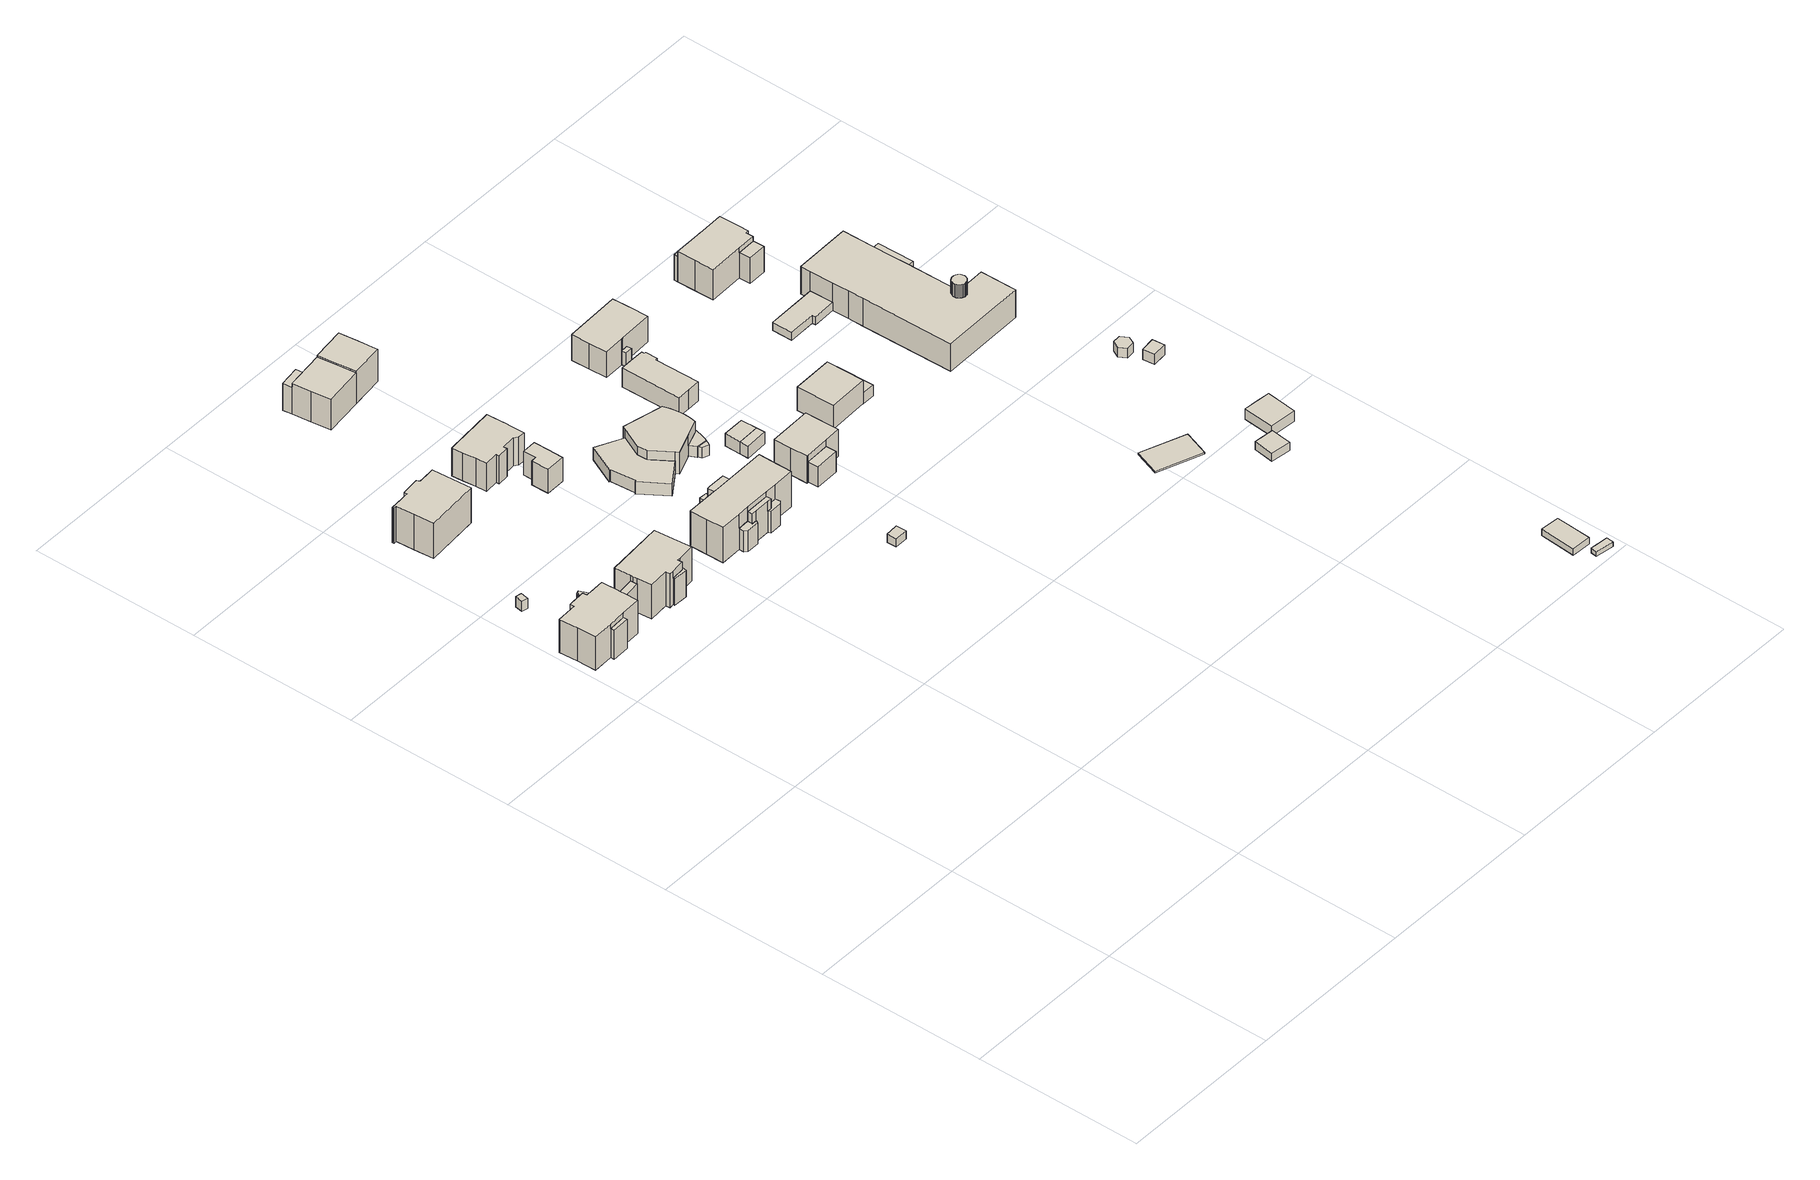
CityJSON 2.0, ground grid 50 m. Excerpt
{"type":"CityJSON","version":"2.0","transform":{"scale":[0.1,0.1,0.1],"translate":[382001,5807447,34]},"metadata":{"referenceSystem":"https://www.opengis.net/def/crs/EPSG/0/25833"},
"CityObjects":{
"building1":{"type":"Building","attributes":{"Gemeindeschluessel":"11000006","function":"31001_1120"},"address":[{"country":"Germany","locality":"Berlin","thoroughfareNumber":"5C","thoroughfareName":"Alt-Schönow"}],"children":["building1-1","building1-2","building1-3"]},
"building1-1":{"type":"BuildingPart","attributes":{"BezugspunktDach":"2200","measuredHeight":13.82,"storeysAboveGround":2},"parents":["building1"],"geometry":[{"type":"MultiSurface","lod":"1","boundaries":[[[0,1,2,3,4,5,6,7,8,9,10,11,12,13,14,15,16]],[[17,18,19,20,21,22,23,24,25,26,27,28,29,30,31,32,33]],[[17,33,16,15]],[[18,17,15,14]],[[19,18,14,13]],[[34,35,13,12]],[[20,19,36,37]],[[38,34,39,12,11]],[[21,20,37,40,38]],[[41,38,11,10]],[[22,21,40,42,43]],[[23,22,10,9]],[[24,23,9,8]],[[25,24,8,7]],[[26,25,7,6]],[[27,26,6,5]],[[28,27,5,4]],[[29,28,4,3]],[[44,45,46,3,2]],[[30,29,30,47]],[[31,30,2,1]],[[32,31,1,0]],[[33,32,0,16]],[[37,36,35,34]],[[39,34,38,40,37]],[[43,42,40,38,41]],[[47,30,29,46,45,44]]]}]},
"building1-2":{"type":"BuildingPart","attributes":{"BezugspunktDach":"2200","measuredHeight":9.38,"storeysAboveGround":2},"parents":["building1"],"geometry":[{"type":"MultiSurface","lod":"1","boundaries":[[[48,49,45,44]],[[29,50,51,30]],[[50,29,45,49]],[[51,50,49,48]],[[30,51,48,44]],[[30,52,44,45,29]]]}]},
"building1-3":{"type":"BuildingPart","attributes":{"BezugspunktDach":"2200","measuredHeight":3,"storeysAboveGround":2},"parents":["building1"],"geometry":[{"type":"Solid","lod":"1","boundaries":[[[[34,38,41,53,54,55,35]],[[56,57,58,42,40,37,36]],[[56,36,35,55]],[[57,56,55,54]],[[58,57,54,53]],[[42,58,53,41]],[[40,42,41,38]],[[37,40,38,34]],[[37,34,35,36]]]]}]},
"building2":{"type":"Building","attributes":{"Gemeindeschluessel":"11000006","BezugspunktDach":"2200","function":"51009_1610","measuredHeight":3.37,"storeysAboveGround":0},"address":[{"country":"Germany","locality":"Berlin"}],"geometry":[{"type":"Solid","lod":"1","boundaries":[[[[59,60,61,62]],[[63,64,65,66]],[[63,66,62,61]],[[64,63,61,60]],[[65,64,60,59]],[[66,65,59,62]]]]}]},
"building3":{"type":"Building","attributes":{"Gemeindeschluessel":"11000006","BezugspunktDach":"2200","function":"51009_1610","measuredHeight":7.18,"storeysAboveGround":0},"address":[{"country":"Germany","locality":"Berlin"}],"geometry":[{"type":"Solid","lod":"1","boundaries":[[[[67,68,69,70,71,72]],[[73,74,75,76,77,78]],[[73,78,72,71]],[[74,73,71,70]],[[75,74,70,69]],[[76,75,69,68]],[[77,76,68,67]],[[78,77,67,72]]]]}]},
"building4":{"type":"Building","attributes":{"Gemeindeschluessel":"11000006","function":"31001_1120"},"address":[{"country":"Germany","locality":"Berlin","thoroughfareNumber":"5B","thoroughfareName":"Alt-Schönow"}],"children":["building4-1","building4-2","building4-3"]},
"building4-1":{"type":"BuildingPart","attributes":{"BezugspunktDach":"2200","measuredHeight":13.71,"storeysAboveGround":2},"parents":["building4"],"geometry":[{"type":"MultiSurface","lod":"1","boundaries":[[[79,80,81,82,83,84,85,86,87,88,89,90,91,92]],[[93,94,95,96,97,98,99,100,101,102,103,104,105,106]],[[93,106,92,91]],[[94,93,91,90]],[[95,94,90,89]],[[96,95,89,88]],[[107,108,88,87]],[[98,109,107,87,86]],[[110,109,86,85]],[[100,99,85,84]],[[101,100,84,83]],[[102,101,83,82]],[[103,102,82,81]],[[111,112,103,81,80]],[[113,111,104,80,79]],[[106,105,79,92]],[[97,96,108,107]],[[97,107,109,98]],[[99,98,109,110]],[[104,103,112,111]],[[105,104,111,113]]]}]},
"building4-2":{"type":"BuildingPart","attributes":{"BezugspunktDach":"2200","measuredHeight":9.28,"storeysAboveGround":2},"parents":["building4"],"geometry":[{"type":"MultiSurface","lod":"1","boundaries":[[[114,112,113,115]],[[105,103,27,25]],[[105,25,115,113]],[[27,103,112,114]],[[25,27,114,115]],[[104,111,112,103]],[[105,113,111,104]]]}]},
"building4-3":{"type":"BuildingPart","attributes":{"BezugspunktDach":"2200","measuredHeight":8.68,"storeysAboveGround":2},"parents":["building4"],"geometry":[{"type":"MultiSurface","lod":"1","boundaries":[[[116,117,108,107,109,110]],[[98,97,96,118,119,99]],[[97,98,109,98,97,107]],[[96,97,96,108]],[[118,96,108,117]],[[119,118,117,116]],[[99,119,116,110]],[[98,99,110,109]],[[107,108,96,97]]]}]},
"building5":{"type":"Building","attributes":{"Gemeindeschluessel":"11000006","function":"31001_1120"},"address":[{"country":"Germany","locality":"Berlin","thoroughfareNumber":"5A","thoroughfareName":"Alt-Schönow"}],"children":["building5-1","building5-2"]},
"building5-1":{"type":"BuildingPart","attributes":{"BezugspunktDach":"2200","measuredHeight":13.86,"storeysAboveGround":2},"parents":["building5"],"geometry":[{"type":"MultiSurface","lod":"1","boundaries":[[[120,121,122,123,124,125,126,127,128,129,130,131,132,133]],[[134,135,136,137,138,139,140,141,142,143,144,145,146,147]],[[134,147,133,132]],[[135,134,132,131]],[[136,135,131,130]],[[148,149,130,129]],[[137,136,150,151]],[[138,137,129,128]],[[139,138,128,127]],[[140,139,127,126]],[[141,140,126,125]],[[142,141,125,124]],[[143,142,124,123]],[[144,143,123,122]],[[145,144,122,121]],[[146,145,121,120]],[[147,146,120,133]],[[151,150,149,148]]]}]},
"building5-2":{"type":"BuildingPart","attributes":{"BezugspunktDach":"2200","measuredHeight":3,"storeysAboveGround":2},"parents":["building5"],"geometry":[{"type":"Solid","lod":"1","boundaries":[[[[148,152,153,154,149]],[[155,156,157,151,150]],[[155,150,149,154]],[[156,155,154,153]],[[157,156,153,152]],[[151,157,152,148]],[[151,148,149,150]]]]}]},
"building6":{"type":"Building","attributes":{"Gemeindeschluessel":"11000006","BezugspunktDach":"2200","function":"51009_1610","measuredHeight":6.73,"storeysAboveGround":0},"address":[{"country":"Germany","locality":"Berlin"}],"geometry":[{"type":"Solid","lod":"1","boundaries":[[[[158,159,160,161,162,163]],[[164,165,166,167,168,169]],[[164,169,163,162]],[[165,164,162,161]],[[166,165,161,160]],[[167,166,160,159]],[[168,167,159,158]],[[169,168,158,163]]]]}]},
"building7":{"type":"Building","attributes":{"Gemeindeschluessel":"11000006","BezugspunktDach":"2200","function":"31001_1120","measuredHeight":10.72,"storeysAboveGround":2},"address":[{"country":"Germany","locality":"Berlin","thoroughfareNumber":"5","thoroughfareName":"Alt-Schönow"}],"geometry":[{"type":"Solid","lod":"1","boundaries":[[[[170,171,172,173,174,175,176,177,178,179,180,181,182,183,184]],[[185,186,187,188,189,190,191,192,193,194,195,196,197,198,199]],[[185,199,184,183]],[[186,185,183,182]],[[187,186,182,181]],[[188,187,181,180]],[[189,188,180,179]],[[190,189,179,178]],[[191,190,178,177]],[[192,191,177,176]],[[193,192,176,175]],[[194,193,175,174]],[[195,194,174,173]],[[196,195,173,172]],[[197,196,172,171]],[[198,197,171,170]],[[199,198,170,184]]]]}]},
"building8":{"type":"Building","attributes":{"Gemeindeschluessel":"11000006","function":"31001_1120"},"address":[{"country":"Germany","locality":"Berlin","thoroughfareNumber":"5 (2)","thoroughfareName":"Alt-Schönow"}],"children":["building8-1","building8-2"]},
"building8-1":{"type":"BuildingPart","attributes":{"BezugspunktDach":"2200","measuredHeight":7.73,"storeysAboveGround":2},"parents":["building8"],"geometry":[{"type":"Solid","lod":"1","boundaries":[[[[200,201,202,203,204,205,206]],[[207,208,209,210,211,212,213]],[[207,213,206,205]],[[208,207,205,204]],[[209,208,204,203]],[[210,209,203,202]],[[211,210,202,201]],[[212,211,201,200]],[[213,212,200,206]]]]}]},
"building8-2":{"type":"BuildingPart","attributes":{"BezugspunktDach":"2200","measuredHeight":3.5,"storeysAboveGround":2},"parents":["building8"],"geometry":[{"type":"Solid","lod":"1","boundaries":[[[[214,215,216,217]],[[218,219,220,221]],[[218,221,217,216]],[[219,218,216,215]],[[220,219,215,214]],[[221,220,214,217]]]]}]},
"building9":{"type":"Building","attributes":{"Gemeindeschluessel":"11000006","function":"31001_1010"},"address":[{"country":"Germany","locality":"Berlin","thoroughfareNumber":"6","thoroughfareName":"Alt-Schönow"}],"children":["building9-1","building9-2"]},
"building9-1":{"type":"BuildingPart","attributes":{"BezugspunktDach":"2200","measuredHeight":11.41,"storeysAboveGround":2},"parents":["building9"],"geometry":[{"type":"Solid","lod":"1","boundaries":[[[[222,223,224,225,226,227]],[[228,229,230,231,232,233]],[[228,233,227,226],[234,235,236,233]],[[229,228,226,225]],[[230,229,225,224]],[[231,230,224,223]],[[232,231,223,222]],[[233,232,222,227]],[[235,234,233,236]]]]}]},
"building9-2":{"type":"BuildingPart","attributes":{"BezugspunktDach":"2200","measuredHeight":8.69,"storeysAboveGround":2},"parents":["building9"],"geometry":[{"type":"MultiSurface","lod":"1","boundaries":[[[236,235,237,238]],[[239,234,233,240]],[[239,240,238,237]],[[234,239,237,235]],[[240,233,236,238]],[[241,234,235,236,233]]]}]},
"building10":{"type":"Building","attributes":{"Gemeindeschluessel":"11000006","BezugspunktDach":"2200","function":"51009_1610","measuredHeight":3.58,"storeysAboveGround":0},"address":[{"country":"Germany","locality":"Berlin"}],"geometry":[{"type":"Solid","lod":"1","boundaries":[[[[242,243,244,245,246,247]],[[248,249,250,251,252,253]],[[248,253,247,246]],[[249,248,246,245]],[[250,249,245,244]],[[251,250,244,243]],[[252,251,243,242]],[[253,252,242,247]]]]}]},
"building11":{"type":"Building","attributes":{"Gemeindeschluessel":"11000006","function":"31001_1120"},"address":[{"country":"Germany","locality":"Berlin","thoroughfareNumber":"3A","thoroughfareName":"Alt-Schönow"}],"children":["building11-1","building11-2","building11-3","building11-4","building11-5"]},
"building11-1":{"type":"BuildingPart","attributes":{"BezugspunktDach":"2200","measuredHeight":12.72,"storeysAboveGround":2},"parents":["building11"],"geometry":[{"type":"MultiSurface","lod":"1","boundaries":[[[254,255,256,257,258,259,260,261,262,263,264,265,266]],[[267,268,269,270,271,272,273,274,275,276,277,278,279]],[[267,279,266,265]],[[268,267,265,264]],[[269,280,281,264,263]],[[270,269,263,262]],[[271,270,262,261]],[[272,271,261,260]],[[273,272,260,259]],[[282,283,259,258]],[[275,284,285,258,257]],[[276,275,257,256],[276,286,287,275]],[[277,276,256,255]],[[278,277,255,254]],[[279,278,254,266]],[[268,281,280,269]],[[274,273,283,282]],[[274,285,284,275]],[[286,276,275,287]]]}]},
"building11-2":{"type":"BuildingPart","attributes":{"BezugspunktDach":"2200","measuredHeight":9.96,"storeysAboveGround":2},"parents":["building11"],"geometry":[{"type":"MultiSurface","lod":"1","boundaries":[[[288,289,290,291,285,284]],[[274,292,293,294,295,275]],[[292,274,292,296,282,285,291]],[[297,296,298,291,290]],[[293,292,293,297]],[[294,293,290,289]],[[299,300,289,288]],[[287,299,288,284]],[[274,275,284,285]],[[282,296,292,274]],[[298,296,297,293,292]],[[295,294,300,299]],[[275,295,299,287]]]}]},
"building11-3":{"type":"BuildingPart","attributes":{"BezugspunktDach":"2200","measuredHeight":9.96,"storeysAboveGround":2},"parents":["building11"],"geometry":[{"type":"Solid","lod":"1","boundaries":[[[[281,280,301,302,303]],[[304,305,269,268,306]],[[304,306,303,302]],[[305,304,302,301]],[[269,305,301,280]],[[306,268,281,303]],[[269,280,281,268]]]]}]},
"building11-4":{"type":"BuildingPart","attributes":{"BezugspunktDach":"2200","measuredHeight":6.84,"storeysAboveGround":2},"parents":["building11"],"geometry":[{"type":"Solid","lod":"1","boundaries":[[[[307,308,309,300,299,287,286]],[[275,295,294,310,311,312,276]],[[310,294,300,309]],[[311,310,309,308]],[[312,311,308,307]],[[276,312,307,286]],[[275,276,286,287]],[[295,275,287,299]],[[295,299,300,294]]]]}]},
"building11-5":{"type":"BuildingPart","attributes":{"BezugspunktDach":"2200","measuredHeight":6.9,"storeysAboveGround":2},"parents":["building11"],"geometry":[{"type":"MultiSurface","lod":"1","boundaries":[[[313,314,315,283,282,296,297]],[[292,274,273,316,317,318,293]],[[316,273,283,315]],[[317,316,315,314]],[[318,317,314,313]],[[293,318,313,297]],[[292,293,297,296]],[[292,296,282,274]],[[273,274,319,282,283]]]}]},
"building12":{"type":"Building","attributes":{"Gemeindeschluessel":"11000006","BezugspunktDach":"2200","function":"31001_1010","measuredHeight":11.29,"storeysAboveGround":2},"address":[{"country":"Germany","locality":"Berlin","thoroughfareNumber":"4","thoroughfareName":"Alt-Schönow"}],"geometry":[{"type":"Solid","lod":"1","boundaries":[[[[320,321,322,323,324,325,326,327]],[[328,329,330,331,230,332,229,228]],[[328,228,327,326]],[[329,328,326,325]],[[330,329,325,324]],[[331,330,324,323]],[[230,331,323,322]],[[332,230,322,321]],[[229,332,321,320]],[[228,229,320,327]]]]}]},
"building13":{"type":"Building","attributes":{"Gemeindeschluessel":"11000006","BezugspunktDach":"2200","function":"31001_1000","measuredHeight":2.71,"storeysAboveGround":1},"address":[{"country":"Germany","locality":"Berlin","thoroughfareNumber":"1C (2)","thoroughfareName":"Alt-Schönow"}],"geometry":[{"type":"Solid","lod":"1","boundaries":[[[[333,334,335,336]],[[337,338,339,340]],[[337,340,336,335]],[[338,337,335,334]],[[339,338,334,333]],[[340,339,333,336]]]]}]},
"building14":{"type":"Building","attributes":{"Gemeindeschluessel":"11000006","function":"31001_2010"},"address":[{"country":"Germany","locality":"Berlin","thoroughfareNumber":"3","thoroughfareName":"Alt-Schönow"}],"children":["building14-1","building14-2","building14-3"]},
"building14-1":{"type":"BuildingPart","attributes":{"BezugspunktDach":"2200","measuredHeight":6.92,"storeysAboveGround":2},"parents":["building14"],"geometry":[{"type":"MultiSurface","lod":"1","boundaries":[[[341,342,343,344,345,346,347,348,349,350,351,352,353,354,355,356,357,358]],[[359,360,361,362,363,364,365,366,367,368,369,370,371,372,373,374,375,376]],[[377,378,379,380,359,376,358,357]],[[360,359,357,356]],[[361,360,356,355]],[[362,361,355,354]],[[363,362,354,353]],[[364,363,353,352]],[[365,364,352,351]],[[366,365,351,350]],[[367,366,350,349]],[[368,367,349,348]],[[369,368,348,347]],[[370,369,347,346]],[[381,382,346,345]],[[371,370,383,384]],[[385,381,384,386,372,371,345,344]],[[373,372,344,343]],[[374,373,343,342]],[[387,388,342,341]],[[375,374,389,390,391]],[[376,375,391,379,378,387,341,358]],[[380,379,378,377]],[[384,383,382,381]],[[386,384,381,385]],[[391,390,389,388,387]],[[387,378,379,391]]]}]},
"building14-2":{"type":"BuildingPart","attributes":{"BezugspunktDach":"2200","measuredHeight":4.03,"storeysAboveGround":2},"parents":["building14"],"geometry":[{"type":"MultiSurface","lod":"1","boundaries":[[[392,393,394,395,388,387,378,377,396,397]],[[398,380,379,391,390,399,400,401,402,403]],[[398,403,397,396]],[[380,398,396,377]],[[399,390,388,395]],[[400,399,395,394]],[[401,400,394,393]],[[402,401,393,392]],[[403,402,392,397]],[[380,377,378,379]],[[379,404,378,387,391]],[[391,405,387,388,390]]]}]},
"building14-3":{"type":"BuildingPart","attributes":{"BezugspunktDach":"2200","measuredHeight":3.54,"storeysAboveGround":2},"parents":["building14"],"geometry":[{"type":"MultiSurface","lod":"1","boundaries":[[[406,407,408,409,410,411,412,413,382,381,385]],[[384,383,414,415,416,417,418,419,420,421,386]],[[414,383,382,413]],[[415,414,413,412]],[[416,415,412,411]],[[417,416,411,410]],[[418,417,410,409]],[[419,418,409,408]],[[420,419,408,407]],[[421,420,407,406]],[[386,421,406,385]],[[384,386,422,385,381]],[[383,384,381,382]]]}]},
"building15":{"type":"Building","attributes":{"Gemeindeschluessel":"11000006","BezugspunktDach":"2200","function":"51009_1610","measuredHeight":3.47,"storeysAboveGround":0},"address":[{"country":"Germany","locality":"Berlin"}],"geometry":[{"type":"Solid","lod":"1","boundaries":[[[[423,424,425,426,427,428,429,407,406]],[[430,431,432,433,434,435,436,437,438]],[[430,438,406,407]],[[431,430,407,429]],[[432,431,429,428]],[[433,432,428,427]],[[434,433,427,426]],[[435,434,426,425]],[[436,435,425,424]],[[437,436,424,423]],[[438,437,423,406]]]]}]},
"building16":{"type":"Building","attributes":{"Gemeindeschluessel":"11000006","BezugspunktDach":"2200","function":"51009_1610","measuredHeight":8.11,"storeysAboveGround":0},"address":[{"country":"Germany","locality":"Berlin"}],"geometry":[{"type":"Solid","lod":"1","boundaries":[[[[439,440,441,442,443]],[[444,445,446,447,448]],[[444,448,443,442]],[[445,444,442,441]],[[446,445,441,440]],[[447,446,440,439]],[[448,447,439,443]]]]}]},
"building17":{"type":"Building","attributes":{"Gemeindeschluessel":"11000006","BezugspunktDach":"2200","function":"51009_1610","measuredHeight":3.95,"storeysAboveGround":0},"address":[{"country":"Germany","locality":"Berlin"}],"geometry":[{"type":"Solid","lod":"1","boundaries":[[[[449,450,451,452]],[[453,454,455,456]],[[453,456,452,451]],[[454,453,451,450]],[[455,454,450,449]],[[456,455,449,452]]]]}]},
"building18":{"type":"Building","attributes":{"Gemeindeschluessel":"11000006","BezugspunktDach":"2200","function":"31001_2463","measuredHeight":4.05,"storeysAboveGround":1},"address":[{"country":"Germany","locality":"Berlin","thoroughfareNumber":"1C (1)","thoroughfareName":"Alt-Schönow"}],"geometry":[{"type":"Solid","lod":"1","boundaries":[[[[450,457,458,451]],[[459,460,461,462]],[[459,462,451,458]],[[460,459,458,457]],[[461,460,457,450]],[[462,461,450,451]]]]}]},
"building19":{"type":"Building","attributes":{"Gemeindeschluessel":"11000006","BezugspunktDach":"2200","function":"31001_1010","measuredHeight":11.77,"storeysAboveGround":1},"address":[{"country":"Germany","locality":"Berlin","thoroughfareNumber":"1C","thoroughfareName":"Alt-Schönow"}],"geometry":[{"type":"Solid","lod":"1","boundaries":[[[[463,464,465,466,467,468,469,470,471]],[[472,473,474,475,476,477,478,479,480]],[[472,480,471,470]],[[473,472,470,469]],[[474,473,469,468]],[[475,474,468,467]],[[476,475,467,466]],[[477,476,466,465]],[[478,477,465,464]],[[479,478,464,463]],[[480,479,463,471]]]]}]},
"building20":{"type":"Building","attributes":{"Gemeindeschluessel":"11000006","BezugspunktDach":"2200","function":"31001_2460","measuredHeight":7.79,"storeysAboveGround":1},"address":[{"country":"Germany","locality":"Berlin","thoroughfareNumber":"1A (1)","thoroughfareName":"Alt-Schönow"}],"geometry":[{"type":"Solid","lod":"1","boundaries":[[[[481,482,483,484,485,486,487,488,489,490]],[[491,492,493,494,495,496,497,498,499,500]],[[491,500,490,489]],[[492,491,489,488]],[[493,492,488,487]],[[494,493,487,486]],[[495,494,486,485]],[[496,495,485,484]],[[497,496,484,483]],[[498,497,483,482]],[[499,498,482,481]],[[500,499,481,490]]]]}]},
"building21":{"type":"Building","attributes":{"Gemeindeschluessel":"11000006","BezugspunktDach":"2200","function":"51009_1610","measuredHeight":4.43,"storeysAboveGround":0},"address":[{"country":"Germany","locality":"Berlin"}],"geometry":[{"type":"Solid","lod":"1","boundaries":[[[[501,502,503,504]],[[505,506,507,508]],[[505,508,504,503]],[[506,505,503,502]],[[507,506,502,501]],[[508,507,501,504]]]]}]},
"building22":{"type":"Building","attributes":{"Gemeindeschluessel":"11000006","BezugspunktDach":"2200","function":"31001_1010","measuredHeight":10.61,"storeysAboveGround":1},"address":[{"country":"Germany","locality":"Berlin","thoroughfareNumber":"1A","thoroughfareName":"Alt-Schönow"}],"geometry":[{"type":"Solid","lod":"1","boundaries":[[[[509,510,511,512,513,514,515,516]],[[517,518,519,520,521,522,523,524]],[[517,524,516,515]],[[518,517,515,514]],[[519,518,514,513]],[[520,519,513,512]],[[521,520,512,511]],[[522,521,511,510]],[[523,522,510,509]],[[524,523,509,516]]]]}]},
"building23":{"type":"Building","attributes":{"Gemeindeschluessel":"11000006","BezugspunktDach":"2200","function":"31001_1010","measuredHeight":9.36,"storeysAboveGround":2},"address":[{"country":"Germany","locality":"Berlin","thoroughfareNumber":"1B","thoroughfareName":"Alt-Schönow"}],"geometry":[{"type":"Solid","lod":"1","boundaries":[[[[525,526,527,528]],[[529,530,531,532]],[[529,532,528,527]],[[530,529,527,526]],[[531,530,526,525]],[[532,531,525,528]]]]}]},
"building24":{"type":"Building","attributes":{"Gemeindeschluessel":"11000006","BezugspunktDach":"2200","function":"31001_2460","measuredHeight":5.58,"storeysAboveGround":1},"address":[{"country":"Germany","locality":"Berlin","thoroughfareNumber":"1B (1)","thoroughfareName":"Alt-Schönow"}],"geometry":[{"type":"Solid","lod":"1","boundaries":[[[[533,534,535,536]],[[537,538,539,540]],[[537,540,536,535]],[[538,537,535,534]],[[539,538,534,533]],[[540,539,533,536]]]]}]},
"building25":{"type":"Building","attributes":{"Gemeindeschluessel":"11000006","BezugspunktDach":"2200","function":"51009_1610","measuredHeight":0.467,"storeysAboveGround":0},"address":[{"country":"Germany","locality":"Berlin"}],"geometry":[{"type":"Solid","lod":"1","boundaries":[[[[541,542,543,544]],[[545,546,547,548]],[[545,548,544,543]],[[546,545,543,542]],[[547,546,542,541]],[[548,547,541,544]]]]}]},
"building26":{"type":"Building","attributes":{"Gemeindeschluessel":"11000006","BezugspunktDach":"2200","function":"31001_3260","measuredHeight":1.55,"storeysAboveGround":1},"address":[{"country":"Germany","locality":"Berlin","thoroughfareNumber":"320 (2)","thoroughfareName":"Teltower Damm"}],"geometry":[{"type":"Solid","lod":"1","boundaries":[[[[549,550,551,552]],[[553,554,555,556]],[[553,556,552,551]],[[554,553,551,550]],[[555,554,550,549]],[[556,555,549,552]]]]}]},
"building27":{"type":"Building","attributes":{"Gemeindeschluessel":"11000006","BezugspunktDach":"2200","function":"31001_3260","measuredHeight":2.11,"storeysAboveGround":1},"address":[{"country":"Germany","locality":"Berlin","thoroughfareNumber":"320 (1)","thoroughfareName":"Teltower Damm"}],"geometry":[{"type":"Solid","lod":"1","boundaries":[[[[557,558,559,560]],[[561,562,563,564]],[[561,564,560,559]],[[562,561,559,558]],[[563,562,558,557]],[[564,563,557,560]]]]}]},
"building28":{"type":"Building","attributes":{"Gemeindeschluessel":"11000006","BezugspunktDach":"2200","function":"31001_2463","measuredHeight":2.6,"storeysAboveGround":1},"address":[{"country":"Germany","locality":"Berlin","thoroughfareNumber":"1 (1)","thoroughfareName":"Alt-Schönow"}],"geometry":[{"type":"Solid","lod":"1","boundaries":[[[[565,566,567,568,569,570]],[[571,572,573,574,575,576]],[[571,576,570,569]],[[572,571,569,568]],[[573,572,568,567]],[[574,573,567,566]],[[575,574,566,565]],[[576,575,565,570]]]]}]},
"building29":{"type":"Building","attributes":{"Gemeindeschluessel":"11000006","BezugspunktDach":"2200","function":"31001_2724","measuredHeight":2.66,"storeysAboveGround":1},"address":[{"country":"Germany","locality":"Berlin","thoroughfareNumber":"17 (3)","thoroughfareName":"Kleinmachnower Weg"}],"geometry":[{"type":"Solid","lod":"1","boundaries":[[[[577,578,579,580]],[[581,582,583,584]],[[581,584,580,579]],[[582,581,579,578]],[[583,582,578,577]],[[584,583,577,580]]]]}]},
"building30":{"type":"Building","attributes":{"Gemeindeschluessel":"11000006","function":"31001_1010"},"address":[{"country":"Germany","locality":"Berlin","thoroughfareNumber":"1","thoroughfareName":"Alt-Schönow"}],"children":["building30-1","building30-2","building30-3"]},
"building30-1":{"type":"BuildingPart","attributes":{"BezugspunktDach":"2200","measuredHeight":11.21,"storeysAboveGround":2},"parents":["building30"],"geometry":[{"type":"MultiSurface","lod":"1","boundaries":[[[585,586,587,588,589,590,591,592,593,594]],[[595,596,597,598,599,600,601,602,603,604]],[[595,605,606,604,594,593]],[[596,595,593,592]],[[597,596,592,591]],[[598,597,591,590]],[[599,598,590,589]],[[600,599,589,588]],[[607,608,609,588,587]],[[602,601,587,586]],[[603,602,586,585]],[[604,603,585,594]],[[604,606,605,595]],[[601,600,609,608,607]]]}]},
"building30-2":{"type":"BuildingPart","attributes":{"BezugspunktDach":"2200","measuredHeight":8.31,"storeysAboveGround":2},"parents":["building30"],"geometry":[{"type":"Solid","lod":"1","boundaries":[[[[610,611,608,607]],[[600,612,613,601]],[[612,600,608,611]],[[613,612,611,610]],[[601,613,610,607]],[[600,601,607,608]]]]}]},
"building30-3":{"type":"BuildingPart","attributes":{"BezugspunktDach":"2200","measuredHeight":8.31,"storeysAboveGround":2},"parents":["building30"],"geometry":[{"type":"Solid","lod":"1","boundaries":[[[[606,605,614,615,616,617]],[[618,619,620,595,604,621]],[[618,621,617,616]],[[619,618,616,615]],[[620,619,615,614]],[[595,620,614,605]],[[621,604,606,617]],[[604,595,605,606]]]]}]},
"building31":{"type":"Building","attributes":{"Gemeindeschluessel":"11000006","BezugspunktDach":"2200","function":"31001_2724","measuredHeight":3.74,"storeysAboveGround":1},"address":[{"country":"Germany","locality":"Berlin","thoroughfareNumber":"17 (2)","thoroughfareName":"Kleinmachnower Weg"}],"geometry":[{"type":"Solid","lod":"1","boundaries":[[[[622,623,624,625,626]],[[627,628,629,630,631]],[[627,631,626,625]],[[628,627,625,624]],[[629,628,624,623]],[[630,629,623,622]],[[631,630,622,626]]]]}]},
"building32":{"type":"Building","attributes":{"Gemeindeschluessel":"11000006","function":"31001_2120"},"address":[{"country":"Germany","locality":"Berlin","thoroughfareNumber":"300","thoroughfareName":"Teltower Damm"}],"children":["building32-1","building32-2","building32-3"]},
"building32-1":{"type":"BuildingPart","attributes":{"BezugspunktDach":"2200","measuredHeight":13.12,"storeysAboveGround":3},"parents":["building32"],"geometry":[{"type":"MultiSurface","lod":"1","boundaries":[[[632,633,634,635,636,637,638,639,640,641,642,643,644,645,646,647,648,649,650,651,652,653,654,655,656,657,658]],[[659,660,661,662,663,664,665,666,667,668,669,670,671,672,673,674,675,676,677,678,679,680,681,682,683,684,685]],[[686,687,658,657]],[[688,686,659,657,656]],[[689,690,688,656,655]],[[691,690,655,654]],[[663,692,691,654,653]],[[664,693,692,653,652]],[[665,694,693,652,651]],[[666,695,694,696,651,650]],[[667,666,650,649]],[[668,667,649,648]],[[669,668,648,647]],[[670,669,647,646]],[[671,670,646,645]],[[672,697,698,645,644]],[[699,697,644,643]],[[674,700,699,673,643,642]],[[701,700,642,641]],[[676,702,701,675,641,640]],[[703,702,676,640,639]],[[678,704,703,639,638]],[[679,705,704,638,637]],[[706,705,707,637,636]],[[708,706,636,635]],[[709,708,635,634]],[[683,710,709,634,633]],[[684,711,710,633,632]],[[687,711,684,632,658]],[[659,685,687,686]],[[660,659,686,688]],[[661,660,688,690,689]],[[662,661,690,691]],[[662,691,692,663]],[[663,712,692,693,664]],[[664,693,694,665]],[[665,696,694,695,666]],[[671,698,697,672]],[[673,672,697,699]],[[673,699,700,674]],[[675,674,700,701]],[[675,701,702,676]],[[677,676,702,703]],[[677,703,704,678]],[[678,704,705,679]],[[713,680,679,707,705,706]],[[714,681,680,706,708]],[[682,681,708,709]],[[682,709,710,683]],[[683,710,711,684]],[[685,684,711,687]]]}]},
"building32-2":{"type":"BuildingPart","attributes":{"BezugspunktDach":"2200","measuredHeight":9.03,"storeysAboveGround":3},"parents":["building32"],"geometry":[{"type":"MultiSurface","lod":"1","boundaries":[[[715,716,717,718,719,720,721,698,697,699,700,701,702,703,704,705,706,708,709,710,711,687,686,688,690,691,692,693,694,695,722,723,724,725,726,727]],[[728,729,730,731,732,733,734,735,736,737,738,739,740,741,742,743,744,745,746,747,748,749,750,751,752,753,754,755,756,757,758,759,760,572,571,761]],[[728,761,727,726]],[[729,728,726,725]],[[730,762,763,764,729,725,724]],[[765,762,730,724,723]],[[732,766,765,723,722]],[[733,732,722,695]],[[734,733,767,666,665]],[[735,734,665,664,693]],[[736,735,664,663]],[[737,736,663,662]],[[738,737,691,662,661,690]],[[739,738,661,660,688]],[[740,739,688,660,659]],[[741,740,686,659,685]],[[742,741,685,684,711]],[[743,742,711,684,683]],[[744,743,683,682]],[[745,744,709,682,681]],[[746,745,708,681,680,706]],[[747,746,680,679]],[[748,747,679,678,704]],[[749,748,678,677,768]],[[750,749,703,677,676,769]],[[751,750,676,675,701]],[[752,751,701,675,674]],[[753,752,700,674,673,699]],[[754,753,673,672]],[[755,754,770,672,671]],[[756,755,698,721]],[[757,756,721,720]],[[758,757,720,719]],[[759,758,719,718]],[[760,759,718,717]],[[572,760,717,716]],[[571,572,716,715]],[[761,571,715,727]],[[771,763,762,730]],[[763,771,729,764]],[[731,730,762,765]],[[731,765,766,732]],[[665,666,767,695,694,772]],[[694,693,664,665]],[[663,664,693,692]],[[662,663,692,691,773]],[[690,661,662,691]],[[690,688,660,661]],[[660,688,686,659]],[[685,659,686,687]],[[774,687,711,684,685]],[[683,684,711,710]],[[682,683,710,709]],[[681,682,709,708]],[[706,680,681,708]],[[679,680,706,705]],[[775,705,704,678,679]],[[768,677,678,776,704,703]],[[769,676,677,703,702]],[[702,701,675,676]],[[674,675,701,700]],[[699,673,674,700]],[[672,673,699,697]],[[671,672,770,697,698]]]}]},
"building32-3":{"type":"BuildingPart","attributes":{"BezugspunktDach":"2200","measuredHeight":11.4,"storeysAboveGround":3},"parents":["building32"],"geometry":[{"type":"Solid","lod":"1","boundaries":[[[[763,762,765,766,777,778,779,764]],[[780,781,782,732,731,730,771,729]],[[780,729,764,779]],[[781,780,779,778]],[[782,781,778,777]],[[732,782,777,766]],[[731,732,766,765]],[[731,765,762,730]],[[771,730,762,763]],[[729,771,763,764]]]]}]},
"building33":{"type":"Building","attributes":{"Gemeindeschluessel":"11000006","BezugspunktDach":"2200","function":"31001_1000","measuredHeight":3.1,"storeysAboveGround":1},"address":[{"country":"Germany","locality":"Berlin","thoroughfareNumber":"310 (1)","thoroughfareName":"Teltower Damm"}],"geometry":[{"type":"Solid","lod":"1","boundaries":[[[[783,784,785,786,787,788]],[[789,790,791,792,793,794]],[[789,794,788,787]],[[790,789,787,786]],[[791,790,786,785]],[[792,791,785,784]],[[793,792,784,783]],[[794,793,783,788]]]]}]},
"building34":{"type":"Building","attributes":{"Gemeindeschluessel":"11000006","BezugspunktDach":"2200","function":"31001_1000","measuredHeight":3.15,"storeysAboveGround":1},"address":[{"country":"Germany","locality":"Berlin","thoroughfareNumber":"310 (2)","thoroughfareName":"Teltower Damm"}],"geometry":[{"type":"Solid","lod":"1","boundaries":[[[[795,796,797,798]],[[799,800,801,802]],[[799,802,798,797]],[[800,799,797,796]],[[801,800,796,795]],[[802,801,795,798]]]]}]}
},
"vertices":[
[12,1700,126],[14,1644,126],[74,1646,126],[127,1649,126],[186,1651,126],[185,1694,126],[184,1707,126],[184,1715,126],[182,1763,126],[141,1761,126],[127,1761,126],[122,1760,126],[121,1773,126],[80,1771,126],[68,1770,126],[69,1758,126],[9,1755,126],[69,1758,18],[68,1770,18],[80,1771,18],[121,1773,18],[122,1760,18],[127,1761,18],[141,1761,18],[182,1763,18],[184,1715,18],[184,1707,18],[185,1694,18],[186,1651,18],[127,1649,18],[74,1646,18],[14,1644,18],[12,1700,18],[9,1755,18],[121,1773,70],[80,1771,70],[80,1771,40],[121,1773,40],[122,1760,70],[121,1773,58],[122,1760,40],[127,1761,70],[127,1761,40],[127,1761,55],[74,1646,112],[127,1649,112],[127,1649,44],[74,1646,62],
[74,1634,112],[127,1636,112],[127,1636,18],[74,1634,18],[74,1646,52],
[117,1784,70],[120,1786,70],[118,1789,70],[118,1789,40],[120,1786,40],[117,1784,40],
[70,1906,70],[74,1930,70],[56,1933,70],[52,1910,70],[56,1933,37],[74,1930,37],[70,1906,37],[52,1910,37],
[127,1761,118],[141,1761,118],[128,1793,118],[118,1789,118],[120,1786,118],[117,1784,118],[120,1786,46],[118,1789,46],[128,1793,46],[141,1761,46],[127,1761,46],[117,1784,46],
[245,1723,128],[245,1715,128],[246,1703,128],[250,1660,128],[310,1665,128],[311,1652,128],[325,1654,128],[364,1657,128],[363,1670,128],[372,1670,128],[423,1675,128],[418,1730,128],[413,1786,128],[241,1771,128],[413,1786,18],[418,1730,18],[423,1675,18],[372,1670,18],[363,1670,18],[364,1657,18],[325,1654,18],[311,1652,18],[310,1665,18],[250,1660,18],[246,1703,18],[245,1715,18],[245,1723,18],[241,1771,18],[363,1670,104],[372,1670,104],[364,1657,104],[325,1654,104],[245,1715,111],[246,1703,111],[245,1723,111],
[185,1694,111],[184,1715,111],
[325,1649,104],[368,1648,104],[368,1648,18],[325,1649,18],
[63,2325,137],[71,2326,137],[75,2272,137],[80,2214,137],[242,2228,137],[238,2286,137],[233,2344,137],[197,2341,137],[182,2340,137],[177,2349,137],[138,2345,137],[124,2344,137],[125,2335,137],[62,2330,137],[125,2335,23],[124,2344,23],[138,2345,23],[177,2349,23],[182,2340,23],[197,2341,23],[233,2344,23],[238,2286,23],[242,2228,23],[80,2214,23],[75,2272,23],[71,2326,23],[63,2325,23],[62,2330,23],[177,2349,69],[138,2345,69],[138,2345,39],[177,2349,39],
[171,2360,69],[182,2366,69],[180,2370,69],[180,2370,39],[182,2366,39],[171,2360,39],
[177,2349,105],[177,2348,105],[182,2340,105],[197,2341,105],[182,2366,105],[171,2360,105],[182,2366,38],[197,2341,38],[182,2340,38],[177,2348,38],[177,2349,38],[171,2360,38],
[335,2331,132],[339,2291,132],[341,2259,132],[382,2263,132],[383,2254,132],[416,2257,132],[415,2267,132],[456,2270,132],[468,2262,132],[489,2262,132],[487,2305,132],[487,2317,132],[485,2345,132],[483,2376,132],[332,2363,132],[483,2376,41],[485,2345,41],[487,2317,41],[487,2305,41],[489,2262,41],[468,2262,41],[456,2270,41],[415,2267,41],[416,2257,41],[383,2254,41],[382,2263,41],[341,2259,41],[339,2291,41],[335,2331,41],[332,2363,41],
[433,2140,117],[490,2141,117],[490,2192,117],[489,2231,117],[447,2230,117],[448,2192,117],[432,2191,117],[448,2192,40],[447,2230,40],[489,2231,40],[490,2192,40],[490,2141,40],[433,2140,40],[432,2191,40],
[448,2192,76],[490,2192,76],[489,2231,76],[447,2230,76],[489,2231,41],[490,2192,41],[448,2192,41],[447,2230,41],
[264,2754,146],[272,2697,146],[387,2713,146],[380,2769,146],[372,2825,146],[257,2810,146],[372,2825,46],[380,2769,46],[387,2713,46],[272,2697,46],[264,2754,46],[257,2810,46],[318,2818,46],[318,2818,133],[257,2810,133],
[315,2846,133],[253,2837,133],[315,2846,46],[253,2837,46],[277,2813,46],
[625,1770,77],[638,1770,77],[637,1800,77],[646,1801,77],[646,1813,77],[623,1814,77],[646,1813,41],[646,1801,41],[637,1800,41],[638,1770,41],[625,1770,41],[623,1814,41],
[533,1718,121],[534,1667,121],[597,1668,121],[632,1669,121],[705,1670,121],[739,1670,121],[803,1671,121],[802,1722,121],[802,1773,121],[697,1771,121],[638,1770,121],[625,1770,121],[532,1769,121],[625,1770,7],[638,1770,7],[697,1771,7],[802,1773,7],[802,1722,7],[803,1671,7],[739,1670,7],[705,1670,7],[632,1669,7],[597,1668,7],[534,1667,7],[533,1718,7],[532,1769,7],[697,1771,107],[638,1770,107],[705,1670,76],[739,1670,76],[632,1669,107],[705,1670,107],[597,1668,76],[632,1669,76],
[632,1654,107],[646,1654,107],[692,1655,107],[705,1655,107],[705,1655,7],[692,1655,7],[646,1654,7],[632,1654,7],[705,1655,76],[692,1655,76],[705,1655,37],[632,1654,76],[646,1654,76],
[696,1801,107],[646,1801,107],[637,1800,107],[646,1801,7],[696,1801,7],[637,1800,7],
[598,1653,76],[606,1646,76],[642,1646,76],[642,1646,7],[606,1646,7],[598,1653,7],
[696,1647,76],[732,1648,76],[740,1655,76],[740,1655,7],[732,1648,7],[696,1647,7],[705,1670,36],
[380,2769,151],[385,2729,151],[387,2713,151],[485,2725,151],[483,2742,151],[478,2782,151],[471,2838,151],[372,2825,151],[471,2838,46],[478,2782,46],[483,2742,46],[485,2725,46],[385,2729,46],
[852,1377,32],[890,1378,32],[889,1408,32],[851,1406,32],[889,1408,5],[890,1378,5],[852,1377,5],[851,1406,5],
[650,2004,109],[689,1947,109],[695,1938,109],[759,1963,109],[809,1982,109],[809,1985,109],[811,1996,109],[812,2007,109],[812,2018,109],[812,2029,109],[811,2039,109],[809,2050,109],[807,2060,109],[804,2070,109],[801,2080,109],[682,2106,109],[678,2097,109],[648,2034,109],[678,2097,39],[682,2106,39],[801,2080,39],[804,2070,39],[807,2060,39],[809,2050,39],[811,2039,39],[812,2029,39],[812,2018,39],[812,2007,39],[811,1996,39],[809,1985,39],[809,1982,39],[759,1963,39],[695,1938,39],[689,1947,39],[650,2004,39],[648,2034,39],[678,2097,80],[648,2034,80],[648,2034,40],[678,2097,40],[809,1982,75],[809,1985,75],[809,1985,40],[809,1982,40],[759,1963,75],[759,1963,40],[650,2004,80],[689,1947,80],[689,1947,75],[689,1947,40],[650,2004,40],
[564,2050,80],[570,1975,80],[567,1973,80],[618,1898,80],[600,2134,80],[561,2052,80],[600,2134,40],[618,1898,40],[567,1973,40],[570,1975,40],[564,2050,40],[561,2052,40],[648,2034,74],[650,2004,76],
[770,1942,75],[801,1940,75],[804,1946,75],[806,1952,75],[808,1958,75],[811,1967,75],[813,1975,75],[815,1984,75],[815,1984,40],[813,1975,40],[811,1967,40],[808,1958,40],[806,1952,40],[804,1946,40],[801,1940,40],[770,1942,40],[759,1963,52],
[775,1931,75],[793,1924,75],[795,1927,75],[797,1930,75],[798,1933,75],[799,1936,75],[800,1938,75],[801,1940,41],[800,1938,41],[799,1936,41],[798,1933,41],[797,1930,41],[795,1927,41],[793,1924,41],[775,1931,41],[770,1942,41],
[888,1656,88],[960,1658,88],[959,1689,88],[923,1688,88],[887,1687,88],[923,1688,22],[959,1689,22],[960,1658,22],[888,1656,22],[887,1687,22],
[917,1849,75],[916,1875,75],[850,1873,75],[850,1847,75],[850,1873,36],[916,1875,36],[917,1849,36],[850,1847,36],
[915,1922,75],[851,1921,75],[851,1921,35],[915,1922,35],[916,1875,35],[850,1873,35],
[882,1738,109],[883,1687,109],[887,1687,109],[959,1689,109],[1009,1691,109],[1008,1726,109],[1007,1758,109],[1006,1793,109],[880,1789,109],[1006,1793,21],[1007,1758,21],[1008,1726,21],[1009,1691,21],[959,1689,21],[887,1687,21],[883,1687,21],[882,1738,21],[880,1789,21],
[861,2076,99],[899,2076,99],[937,2077,99],[935,2211,99],[941,2211,99],[941,2248,99],[935,2248,99],[935,2256,99],[897,2256,99],[858,2255,99],[897,2256,38],[935,2256,38],[935,2248,38],[941,2248,38],[941,2211,38],[935,2211,38],[937,2077,38],[899,2076,38],[861,2076,38],[858,2255,38],
[921,2293,85],[942,2294,85],[941,2308,85],[920,2307,85],[941,2308,40],[942,2294,40],[921,2293,40],[920,2307,40],
[857,2359,123],[860,2305,123],[920,2307,123],[925,2308,123],[1027,2312,123],[1025,2366,123],[1022,2420,123],[855,2413,123],[1022,2420,39],[1025,2366,39],[1027,2312,39],[925,2308,39],[920,2307,39],[860,2305,39],[857,2359,39],[855,2413,39],
[1069,1755,112],[1188,1759,112],[1185,1871,112],[1065,1868,112],[1185,1871,36],[1188,1759,36],[1069,1755,36],[1065,1868,36],
[1188,1759,70],[1227,1759,70],[1223,1873,70],[1185,1871,70],[1223,1873,35],[1227,1759,35],[1188,1759,35],[1185,1871,35],
[1604,1016,8],[1631,1092,8],[1500,1141,8],[1473,1065,8],[1500,1141,3],[1631,1092,3],[1604,1016,3],[1473,1065,3],
[1953,4,42],[1955,25,42],[1901,30,42],[1898,12,42],[1901,30,27],[1955,25,27],[1953,4,27],[1898,12,27],
[1927,58,43],[1934,164,43],[1878,169,43],[1870,62,43],[1878,169,22],[1934,164,22],[1927,58,22],[1870,62,22],
[1258,2045,63],[1340,2047,63],[1341,2037,63],[1409,2038,63],[1407,2108,63],[1258,2105,63],[1407,2108,37],[1409,2038,37],[1341,2037,37],[1340,2047,37],[1258,2045,37],[1258,2105,37],
[1747,863,30],[1754,924,30],[1695,930,30],[1687,870,30],[1695,930,4],[1754,924,4],[1747,863,4],[1687,870,4],
[1249,2344,138],[1250,2288,138],[1354,2291,138],[1409,2292,138],[1408,2313,138],[1418,2314,138],[1417,2347,138],[1415,2403,138],[1349,2401,138],[1247,2399,138],[1349,2401,40],[1415,2403,40],[1417,2347,40],[1418,2314,40],[1408,2313,40],[1409,2292,40],[1354,2291,40],[1250,2288,40],[1249,2344,40],[1247,2399,40],[1349,2401,123],[1247,2399,123],[1354,2291,123],[1409,2292,123],[1409,2292,73],
[1355,2257,123],[1410,2258,123],[1410,2258,40],[1355,2257,40],
[1349,2412,123],[1345,2412,123],[1345,2411,123],[1247,2409,123],[1345,2411,40],[1345,2412,40],[1349,2412,40],[1247,2409,40],
[1834,920,43],[1844,1010,43],[1803,1014,43],[1763,1018,43],[1755,927,43],[1763,1018,9],[1803,1014,9],[1844,1010,9],[1834,920,9],[1755,927,9],
[1559,1769,169],[1561,1765,169],[1564,1761,169],[1568,1758,169],[1572,1756,169],[1577,1755,169],[1582,1756,169],[1586,1757,169],[1590,1760,169],[1594,1763,169],[1596,1767,169],[1598,1772,169],[1598,1776,169],[1597,1781,169],[1596,1785,169],[1594,1788,169],[1591,1791,169],[1587,1793,169],[1583,1795,169],[1579,1795,169],[1574,1795,169],[1569,1793,169],[1565,1791,169],[1562,1787,169],[1560,1783,169],[1558,1779,169],[1558,1774,169],[1558,1779,38],[1560,1783,38],[1562,1787,38],[1565,1791,38],[1569,1793,38],[1574,1795,38],[1579,1795,38],[1583,1795,38],[1587,1793,38],[1591,1791,38],[1594,1788,38],[1596,1785,38],[1597,1781,38],[1598,1776,38],[1598,1772,38],[1596,1767,38],[1594,1763,38],[1590,1760,38],[1586,1757,38],[1582,1756,38],[1577,1755,38],[1572,1756,38],[1568,1758,38],[1564,1761,38],[1561,1765,38],[1559,1769,38],[1558,1774,38],[1558,1779,127],[1558,1774,127],[1560,1783,127],[1562,1787,122],[1562,1787,127],[1565,1791,127],[1569,1793,127],[1574,1795,127],[1579,1795,127],[1583,1795,127],[1579,1795,41],[1598,1776,127],[1597,1781,127],[1598,1772,127],[1596,1767,127],[1594,1763,127],[1590,1760,127],[1586,1757,127],[1582,1756,127],[1577,1755,127],[1572,1756,127],[1577,1755,90],[1568,1758,127],[1564,1761,127],[1561,1765,127],[1559,1769,127],[1569,1793,82],[1572,1756,104],[1568,1758,82],
[1407,2108,127],[1409,2038,127],[1410,1989,127],[1411,1943,127],[1417,1669,127],[1674,1675,127],[1672,1783,127],[1580,1941,127],[1580,1947,127],[1579,1992,127],[1577,2050,127],[1575,2142,127],[1407,2138,127],[1575,2142,37],[1577,2050,37],[1579,1992,37],[1580,1947,37],[1580,1941,37],[1583,1795,37],[1579,1795,37],[1574,1795,37],[1569,1793,37],[1565,1791,37],[1562,1787,37],[1560,1783,37],[1558,1779,37],[1558,1774,37],[1559,1769,37],[1561,1765,37],[1564,1761,37],[1568,1758,37],[1572,1756,37],[1577,1755,37],[1582,1756,37],[1586,1757,37],[1590,1760,37],[1594,1763,37],[1596,1767,37],[1598,1772,37],[1598,1776,37],[1597,1781,37],[1672,1783,37],[1674,1675,37],[1417,1669,37],[1411,1943,37],[1410,1989,37],[1407,2138,37],[1579,1992,121],[1579,1995,121],[1577,2050,121],[1580,1947,121],[1580,1941,121],[1583,1795,103],[1586,1757,90],[1590,1760,96],[1598,1776,49],[1579,1995,37],[1579,1795,125],[1565,1791,75],[1558,1774,115],[1577,1755,70],[1582,1756,82],
[1602,1941,121],[1601,1996,121],[1600,2051,121],[1600,2051,37],[1601,1996,37],[1602,1941,37],
[1740,1373,59],[1764,1375,59],[1775,1396,59],[1762,1417,59],[1738,1416,59],[1727,1394,59],[1738,1416,28],[1762,1417,28],[1775,1396,28],[1764,1375,28],[1740,1373,28],[1727,1394,28],
[1764,1307,59],[1808,1311,59],[1804,1347,59],[1760,1342,59],[1804,1347,27],[1808,1311,27],[1764,1307,27],[1760,1342,27]
]}
